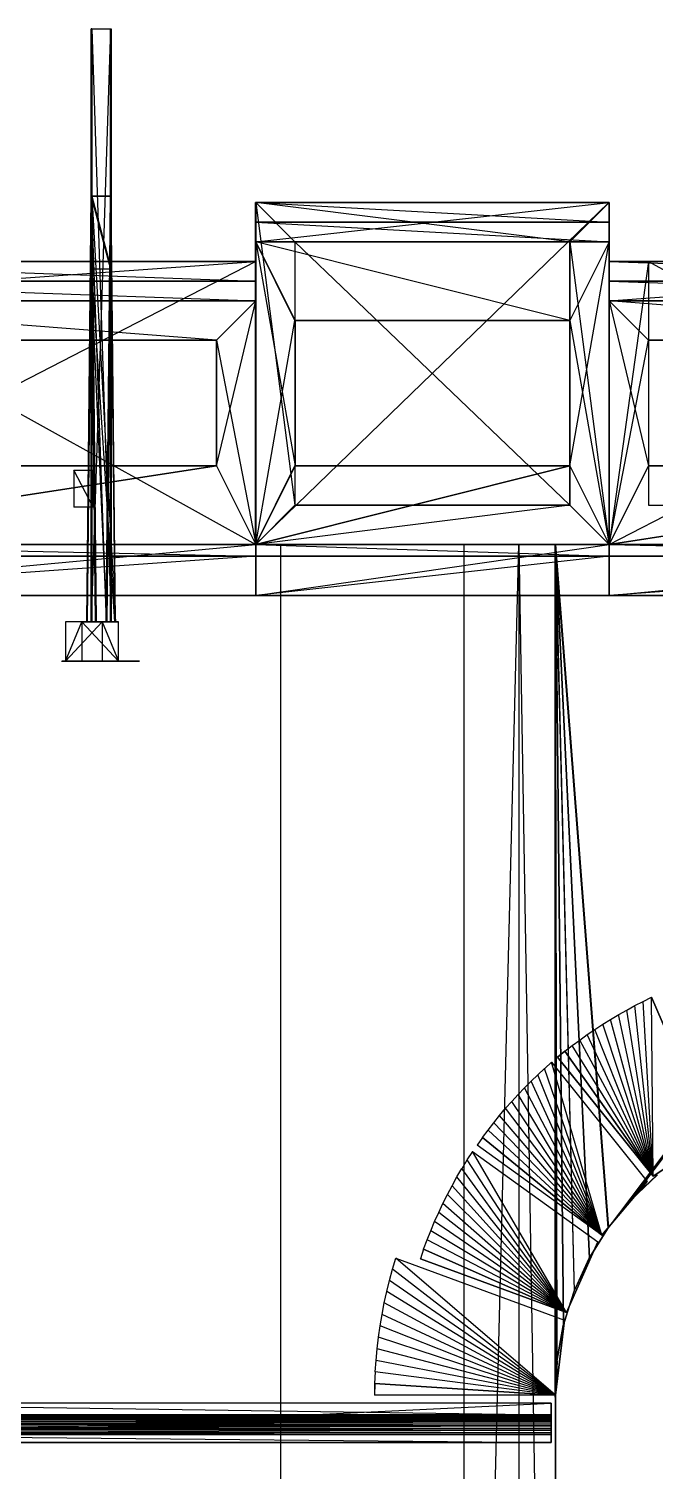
# Model space of a CAD drawing. Extents: x -41 to 47, y -35.8 to 51.3.
# Drawn here: x 6.068 to 7.662, y 43.737 to 47.407 of the extents above; entities that cross this region are included whole.
import ezdxf

# ---------------------------------------------------------------- set-up
doc = ezdxf.new("R2010")
doc.units = 0
doc.header["$MEASUREMENT"] = 0
doc.layers.add('PYDXF', color=8, linetype='CONTINUOUS')

msp = doc.modelspace()

# ---------------------------------------------------------------- linework, layer by layer
at = {"layer": 'PYDXF'}
for p, q in [((6.2279, 47.4074), (6.2267, 47.4074)), ((6.2267, 45.8985), (6.2267, 47.4074)), ((6.2267, 45.8985), (6.2279, 47.4074)), ((6.276, 47.4074), (6.2267, 45.8985)), ((6.2267, 47.4074), (6.276, 47.4074)), ((6.2279, 47.4074), (6.2279, 45.8985)), ((6.2279, 47.4074), (6.2771, 47.4074)), ((6.2279, 47.4074), (6.2771, 45.8985)), ((6.2279, 47.4074), (6.276, 47.4074)), ((6.276, 45.8985), (6.276, 47.4074)), ((6.276, 47.4074), (6.2771, 47.4074)), ((6.276, 47.4074), (6.2771, 45.8985)), ((6.2771, 47.4074), (6.2771, 45.8985)), ((6.215, 45.8985), (6.2267, 46.9818)), ((6.2168, 45.8985), (6.2267, 46.9818)), ((6.2267, 46.9818), (6.2759, 46.9818)), ((6.2267, 46.9818), (6.2267, 46.7956)), ((6.2267, 46.9818), (6.2759, 46.7956)), ((6.2267, 46.9818), (6.2642, 45.8985)), ((6.228, 46.9818), (6.228, 46.7956)), ((6.228, 46.9818), (6.2772, 46.7956)), ((6.2772, 46.9818), (6.228, 46.9818)), ((6.228, 46.9818), (6.2391, 45.8985)), ((6.228, 46.9818), (6.2883, 45.8985)), ((6.2373, 45.8985), (6.228, 46.9818)), ((6.2642, 45.8985), (6.2759, 46.9818)), ((6.2759, 46.7956), (6.2759, 46.9818)), ((6.2772, 46.9818), (6.2772, 46.7956)), ((6.2883, 45.8985), (6.2772, 46.9818)), ((7.5442, 46.9654), (6.6447, 46.9654)), ((6.6447, 46.0954), (6.6447, 46.9654)), ((6.6447, 46.0954), (7.5442, 46.9654)), ((6.6451, 46.9654), (6.6447, 46.0954)), ((6.6447, 46.9654), (6.6451, 46.9654)), ((6.6451, 46.9654), (6.7451, 46.1954)), ((7.4447, 46.8654), (6.6451, 46.9654)), ((6.6451, 46.9654), (7.5447, 46.9654)), ((6.6451, 46.9654), (6.6451, 46.0954)), ((6.6451, 46.9654), (6.7451, 46.8654)), ((7.5442, 46.9654), (6.6451, 46.9654)), ((7.5447, 46.9654), (6.6452, 46.9654)), ((6.6452, 46.9654), (6.6452, 46.9154)), ((6.6452, 46.8654), (6.6452, 46.9654)), ((6.6452, 46.8654), (7.5447, 46.9654)), ((6.6452, 46.9654), (7.5448, 46.9654)), ((6.6452, 46.9654), (7.5448, 46.9154)), ((6.6452, 46.9154), (6.6452, 46.9654)), ((7.5447, 46.9654), (7.4447, 46.8654)), ((7.5442, 46.9654), (7.5442, 46.0954)), ((7.5442, 46.9654), (7.5447, 46.9654)), ((7.5442, 46.9654), (7.5447, 46.0954)), ((7.5447, 46.9654), (7.5447, 46.8654)), ((7.5447, 46.9654), (7.5447, 46.0954)), ((7.5448, 46.9654), (7.5448, 46.9154)), ((6.6452, 46.9154), (7.5447, 46.8654)), ((6.6452, 46.9154), (7.5448, 46.9154)), ((6.6452, 46.9154), (6.6452, 46.8654)), ((7.5448, 46.9154), (6.6452, 46.9154)), ((7.5447, 46.8654), (7.5447, 46.9154)), ((6.6452, 46.8654), (7.5447, 46.8654)), ((7.5447, 46.8654), (6.6452, 46.8654)), ((6.7451, 46.6654), (6.6452, 46.8654)), ((6.6452, 46.8654), (6.6452, 46.0954)), ((6.6452, 46.8654), (6.7452, 46.2954)), ((6.6452, 46.8654), (6.7452, 46.6654)), ((7.4448, 46.6654), (6.6452, 46.8654)), ((6.6452, 46.0954), (6.6452, 46.8654)), ((6.7451, 46.8654), (7.4447, 46.1954)), ((6.7451, 46.8654), (7.4447, 46.8654)), ((6.7451, 46.8654), (6.7451, 46.1954)), ((7.4447, 46.8654), (6.7451, 46.8654)), ((7.4447, 46.1954), (7.4447, 46.8654)), ((7.4447, 46.8654), (7.4447, 46.1954)), ((7.4447, 46.8654), (7.5447, 46.0954)), ((7.5447, 46.8654), (7.4448, 46.6654)), ((7.4448, 46.2954), (7.5447, 46.8654)), ((7.5447, 46.8654), (7.5447, 46.0954)), ((7.5447, 46.0954), (7.5447, 46.8654)), ((6.6448, 46.8154), (5.2455, 46.8154)), ((5.2455, 46.0954), (6.6448, 46.8154)), ((6.6452, 46.8154), (5.2459, 46.8154)), ((5.2459, 46.7154), (6.6452, 46.8154)), ((6.6448, 46.8154), (5.2459, 46.8154)), ((5.246, 46.8154), (6.6452, 46.8154)), ((5.246, 46.8154), (6.6452, 46.7654)), ((5.3459, 46.8154), (6.6452, 46.8154)), ((5.3459, 46.8154), (6.6452, 46.0954)), ((6.6448, 46.8154), (5.3459, 46.8154)), ((6.6448, 46.8154), (6.6448, 46.0954)), ((6.6448, 46.8154), (6.6452, 46.0954)), ((6.6452, 46.8154), (6.6448, 46.8154)), ((6.6452, 46.8154), (6.6452, 46.7154)), ((6.6452, 46.8154), (6.6452, 46.7654)), ((6.6452, 46.0954), (6.6452, 46.8154)), ((8.9435, 46.8154), (7.5443, 46.8154)), ((7.5443, 46.0954), (7.5443, 46.8154)), ((7.5443, 46.0954), (8.9435, 46.8154)), ((7.5443, 46.8154), (7.5447, 46.8154)), ((7.5447, 46.8154), (7.5443, 46.0954)), ((8.9439, 46.8154), (7.5447, 46.8154)), ((7.5448, 46.8154), (7.5447, 46.7654)), ((7.5447, 46.7154), (7.5447, 46.8154)), ((7.5447, 46.7154), (8.9439, 46.8154)), ((7.6446, 46.8154), (7.5447, 46.0954)), ((7.5447, 46.8154), (7.5447, 46.0954)), ((7.6446, 46.8154), (7.5447, 46.8154)), ((8.9435, 46.8154), (7.5447, 46.8154)), ((7.5447, 46.7654), (7.5447, 46.8154)), ((7.5448, 46.8154), (8.944, 46.8154)), ((7.5448, 46.8154), (8.944, 46.7654)), ((7.6446, 46.8154), (7.6446, 46.1954)), ((7.6446, 46.8154), (8.9439, 46.8154)), ((7.6446, 46.8154), (8.9439, 46.0954)), ((8.9435, 46.8154), (7.6446, 46.8154)), ((5.246, 46.7654), (6.6452, 46.7154)), ((5.246, 46.7654), (6.6452, 46.7654)), ((6.6452, 46.7654), (5.246, 46.7654)), ((6.2168, 45.8985), (6.2267, 46.7956)), ((6.2759, 46.7956), (6.2267, 46.7956)), ((6.266, 45.8985), (6.2267, 46.7956)), ((6.2772, 46.7956), (6.228, 46.7956)), ((6.2865, 45.8985), (6.228, 46.7956)), ((6.2373, 45.8985), (6.228, 46.7956)), ((6.2642, 45.8985), (6.2759, 46.7956)), ((6.2759, 46.7956), (6.266, 45.8985)), ((6.2772, 46.7956), (6.2865, 45.8985)), ((6.2883, 45.8985), (6.2772, 46.7956)), ((6.6452, 46.7154), (6.6452, 46.7654)), ((7.5447, 46.7654), (8.944, 46.7154)), ((7.5447, 46.7654), (8.944, 46.7654)), ((7.5447, 46.7654), (7.5447, 46.7154)), ((8.944, 46.7654), (7.5448, 46.7654)), ((5.2459, 46.7154), (6.6452, 46.7154)), ((6.5452, 46.6154), (5.2459, 46.7154)), ((6.6452, 46.7154), (5.246, 46.7154)), ((6.6451, 46.7154), (6.5452, 46.6154)), ((6.5452, 46.2954), (6.6451, 46.7154)), ((6.6451, 46.7154), (6.6451, 46.0954)), ((6.6451, 46.0954), (6.6451, 46.7154)), ((8.9439, 46.7154), (7.5447, 46.7154)), ((7.5447, 46.7154), (8.9439, 46.7154)), ((7.6446, 46.6154), (7.5447, 46.7154)), ((7.5447, 46.7154), (7.5447, 46.0954)), ((7.5447, 46.7154), (7.6446, 46.2954)), ((7.5447, 46.7154), (7.6446, 46.6154)), ((8.844, 46.6154), (7.5447, 46.7154)), ((7.5447, 46.0954), (7.5447, 46.7154)), ((6.6452, 46.0954), (6.7451, 46.6654)), ((7.4448, 46.6654), (6.7451, 46.6654)), ((6.7451, 46.6654), (7.4448, 46.6654)), ((6.7452, 46.6654), (6.7452, 46.2954)), ((7.4448, 46.6654), (7.4448, 46.2954)), ((7.4448, 46.2954), (7.4448, 46.6654)), ((7.4448, 46.6654), (7.5447, 46.0954)), ((6.5452, 46.6154), (5.3458, 46.6154)), ((5.3458, 46.6154), (6.5452, 46.6154)), ((6.5452, 46.6154), (6.6451, 46.0954)), ((6.5452, 46.6154), (6.5452, 46.2954)), ((6.5452, 46.2954), (6.5452, 46.6154)), ((7.5447, 46.0954), (7.6446, 46.6154)), ((7.6446, 46.6154), (7.6446, 46.2954)), ((8.844, 46.6154), (7.6446, 46.6154)), ((7.6446, 46.6154), (8.844, 46.6154)), ((5.2459, 46.0954), (6.5452, 46.2954)), ((6.5452, 46.2954), (5.2459, 46.0954)), ((5.3458, 46.2954), (6.5452, 46.2954)), ((6.5452, 46.2954), (5.3458, 46.2954)), ((6.5452, 46.2954), (6.6451, 46.0954)), ((6.6452, 46.0954), (7.4448, 46.2954)), ((7.4448, 46.2954), (6.6452, 46.0954)), ((6.7452, 46.2954), (6.6452, 46.0954)), ((6.6452, 46.0954), (6.7451, 46.2954)), ((6.7451, 46.2954), (7.4448, 46.2954)), ((7.4448, 46.2954), (6.7452, 46.2954)), ((7.4448, 46.2954), (7.5447, 46.0954)), ((7.5447, 46.0954), (8.844, 46.2954)), ((8.844, 46.2954), (7.5447, 46.0954)), ((7.6446, 46.2954), (7.5447, 46.0954)), ((7.5447, 46.0954), (7.6446, 46.2954)), ((8.844, 46.2954), (7.6446, 46.2954)), ((7.6446, 46.2954), (8.844, 46.2954)), ((6.1827, 46.2839), (6.1827, 46.19)), ((6.1827, 46.2839), (6.2319, 46.2839)), ((6.2319, 46.19), (6.1827, 46.2839)), ((6.2319, 46.19), (6.2319, 46.2839)), ((6.2319, 46.19), (6.1827, 46.19)), ((6.7451, 46.1954), (6.6451, 46.0954)), ((7.4447, 46.1954), (6.6451, 46.0954)), ((7.4447, 46.1954), (6.7451, 46.1954)), ((6.7451, 46.1954), (7.4447, 46.1954)), ((7.5447, 46.0954), (7.4447, 46.1954)), ((7.6446, 46.1954), (8.3442, 46.1954)), ((5.2455, 46.0954), (6.6448, 46.0954)), ((5.2455, 46.0954), (6.6452, 46.0954)), ((6.6452, 46.0954), (5.2459, 46.0954)), ((5.2459, 46.0954), (6.6452, 46.0954)), ((5.2459, 45.9654), (6.6452, 46.0954)), ((5.246, 46.0954), (6.6452, 46.0654)), ((5.3423, 46.0954), (6.7091, 46.0954)), ((7.4079, 46.0954), (5.3423, 46.0954)), ((5.3423, 46.0954), (7.4079, 46.0954)), ((6.6447, 46.0954), (7.5442, 46.0954)), ((6.6447, 46.0954), (6.6451, 46.0954)), ((6.6447, 46.0954), (7.5447, 46.0954)), ((6.6452, 46.0954), (6.6448, 46.0954)), ((7.5447, 46.0954), (6.6452, 46.0954)), ((6.6452, 46.0654), (6.6452, 46.0954)), ((6.6452, 46.0954), (6.6452, 46.0654)), ((6.6452, 46.0954), (6.6452, 45.9654)), ((6.6452, 46.0954), (7.5447, 46.0954)), ((6.6452, 46.0954), (7.5448, 46.0654)), ((6.6452, 45.9654), (7.5447, 46.0954)), ((6.6452, 45.9654), (6.6452, 46.0954)), ((6.7091, 46.0954), (7.1752, 46.0954)), ((6.7091, 40.4954), (6.7091, 46.0954)), ((7.4079, 46.0954), (6.7091, 46.0954)), ((7.3149, 46.0954), (7.1752, 46.0954)), ((7.4079, 46.0954), (7.1752, 46.0954)), ((7.1752, 46.0954), (7.1752, 40.4954)), ((7.1752, 40.4954), (7.3149, 46.0954)), ((7.4079, 46.0954), (7.3149, 46.0954)), ((7.3149, 46.0954), (7.3149, 40.4954)), ((7.3149, 46.0954), (7.4079, 40.4954)), ((7.4071, 43.9254), (7.4071, 46.0954)), ((7.4071, 46.0954), (8.8571, 46.0954)), ((7.4071, 46.0954), (7.4117, 44.0171)), ((7.4071, 46.0954), (7.4078, 46.0954)), ((7.4078, 46.0954), (7.4071, 43.9254)), ((7.4071, 46.0954), (7.4936, 44.2785)), ((7.4071, 46.0954), (7.4279, 44.1074)), ((7.4071, 46.0954), (7.4553, 44.1951)), ((7.5422, 44.3564), (7.4071, 46.0954)), ((7.4078, 46.0954), (7.4078, 43.9254)), ((7.4124, 44.0171), (7.4078, 46.0954)), ((7.4078, 46.0954), (7.456, 44.1951)), ((7.4078, 46.0954), (7.4285, 44.1074)), ((7.4078, 46.0954), (7.5428, 44.3564)), ((7.4078, 46.0954), (7.4943, 44.2785)), ((7.4078, 46.0954), (8.8578, 46.0954)), ((7.4078, 46.0954), (8.8571, 46.0954)), ((7.4079, 46.0954), (7.4079, 40.4954)), ((7.4079, 40.4954), (7.4079, 46.0954)), ((8.8571, 46.0954), (7.5422, 44.3564)), ((7.5428, 44.3564), (8.8578, 46.0954)), ((7.5447, 46.0954), (7.5442, 46.0954)), ((7.5443, 46.0954), (8.9435, 46.0954)), ((7.5443, 46.0954), (7.5447, 46.0954)), ((7.5443, 46.0954), (8.9439, 46.0954)), ((8.9439, 46.0954), (7.5447, 46.0954)), ((7.5447, 46.0954), (7.5448, 46.0654)), ((7.5447, 46.0954), (7.5447, 45.9654)), ((7.5447, 46.0954), (8.9439, 46.0954)), ((8.944, 46.0954), (7.5447, 46.0954)), ((7.5447, 45.9654), (8.9439, 46.0954)), ((7.5447, 45.9654), (7.5447, 46.0954)), ((7.5448, 46.0654), (7.5448, 46.0954)), ((7.5448, 46.0954), (8.944, 46.0654)), ((7.5448, 46.0954), (8.944, 46.0954)), ((8.8571, 46.0954), (7.6002, 44.4276)), ((8.8578, 46.0954), (7.6008, 44.4276)), ((5.2459, 46.0654), (6.6452, 46.0654)), ((6.6452, 46.0654), (5.2459, 45.9654)), ((6.6452, 46.0654), (5.246, 46.0654)), ((6.6452, 45.9654), (6.6452, 46.0654)), ((6.6452, 46.0654), (7.5447, 46.0654)), ((7.5447, 46.0654), (6.6452, 45.9654)), ((6.6452, 46.0654), (6.6452, 45.9654)), ((7.5448, 46.0654), (6.6452, 46.0654)), ((7.5447, 45.9654), (7.5447, 46.0654)), ((7.5447, 46.0654), (8.944, 46.0654)), ((8.944, 46.0654), (7.5447, 45.9654)), ((7.5447, 46.0654), (7.5447, 45.9654)), ((8.944, 46.0654), (7.5448, 46.0654)), ((6.6452, 45.9654), (5.2459, 45.9654)), ((5.2459, 45.9654), (6.6452, 45.9654)), ((7.5447, 45.9654), (6.6452, 45.9654)), ((6.6452, 45.9654), (7.5447, 45.9654)), ((8.9439, 45.9654), (7.5447, 45.9654)), ((7.5447, 45.9654), (8.944, 45.9654)), ((6.2027, 45.8985), (6.1611, 45.8985)), ((6.2546, 45.8985), (6.1611, 45.7985)), ((6.1611, 45.8985), (6.1611, 45.7985)), ((6.2546, 45.8985), (6.1611, 45.8985)), ((6.1611, 45.7985), (6.2027, 45.8985)), ((6.2962, 45.8985), (6.2027, 45.8985)), ((6.2027, 45.8985), (6.2546, 45.8985)), ((6.2027, 45.8985), (6.2962, 45.7985)), ((6.2027, 45.8985), (6.2027, 45.7985)), ((6.2168, 45.8985), (6.215, 45.8985)), ((6.215, 45.8985), (6.2642, 45.8985)), ((6.2642, 45.8985), (6.2168, 45.8985)), ((6.2168, 45.8985), (6.266, 45.8985)), ((6.2267, 45.8985), (6.2279, 45.8985)), ((6.2267, 45.8985), (6.276, 45.8985)), ((6.2267, 45.8985), (6.2771, 45.8985)), ((6.2771, 45.8985), (6.2279, 45.8985)), ((6.2373, 45.8985), (6.2865, 45.8985)), ((6.2373, 45.8985), (6.2391, 45.8985)), ((6.2883, 45.8985), (6.2373, 45.8985)), ((6.2391, 45.8985), (6.2883, 45.8985)), ((6.2546, 45.8985), (6.2546, 45.7985)), ((6.2546, 45.8985), (6.2962, 45.8985)), ((6.2546, 45.8985), (6.2962, 45.7985)), ((6.2642, 45.8985), (6.266, 45.8985)), ((6.2771, 45.8985), (6.276, 45.8985)), ((6.2865, 45.8985), (6.2883, 45.8985)), ((6.2962, 45.7985), (6.2962, 45.8985)), ((6.151, 45.7985), (6.1526, 45.7985)), ((6.151, 45.7985), (6.3478, 45.7985)), ((6.1526, 45.7985), (6.3494, 45.7985)), ((6.3478, 45.7985), (6.1526, 45.7985)), ((6.1611, 45.7985), (6.2546, 45.7985)), ((6.1611, 45.7985), (6.2027, 45.7985)), ((6.2962, 45.7985), (6.2027, 45.7985)), ((6.2546, 45.7985), (6.2027, 45.7985)), ((6.2962, 45.7985), (6.2546, 45.7985)), ((6.3494, 45.7985), (6.3478, 45.7985)), ((7.6104, 44.9215), (7.6315, 44.9323)), ((7.6567, 44.4872), (7.6314, 44.9323)), ((7.6315, 44.9323), (7.6528, 44.9427)), ((7.6525, 44.9433), (7.6527, 44.9427)), ((7.8053, 44.5872), (7.6527, 44.9427)), ((7.6528, 44.9427), (7.8053, 44.5872)), ((7.6567, 44.4872), (7.6528, 44.9427)), ((7.5485, 44.8866), (7.5689, 44.8987)), ((7.6567, 44.4872), (7.5688, 44.8987)), ((7.5689, 44.8987), (7.5895, 44.9103)), ((7.5895, 44.9103), (7.6104, 44.9215)), ((7.6567, 44.4872), (7.5895, 44.9103)), ((7.6567, 44.4872), (7.6103, 44.9215)), ((7.489, 44.8478), (7.5085, 44.8611)), ((7.5085, 44.8611), (7.5284, 44.874)), ((7.6567, 44.4872), (7.5085, 44.8611)), ((7.5284, 44.874), (7.5485, 44.8866)), ((7.6567, 44.4872), (7.5284, 44.874)), ((7.6567, 44.4872), (7.5485, 44.8866)), ((7.432, 44.8053), (7.4507, 44.8198)), ((7.4507, 44.8198), (7.4697, 44.834)), ((7.6567, 44.4872), (7.4507, 44.8198)), ((7.4697, 44.834), (7.4889, 44.8478)), ((7.6567, 44.4872), (7.4697, 44.834)), ((7.6567, 44.4872), (7.4889, 44.8478)), ((7.4135, 44.7904), (7.4136, 44.7903)), ((7.432, 44.8053), (7.4136, 44.7903)), ((7.4136, 44.7903), (7.432, 44.8053)), ((7.6567, 44.4872), (7.4136, 44.7903)), ((7.4136, 44.7903), (7.6567, 44.4872)), ((7.432, 44.8053), (7.6567, 44.4872)), ((7.6567, 44.4872), (7.432, 44.8053)), ((7.346, 44.7293), (7.3631, 44.7457)), ((7.3631, 44.7457), (7.3805, 44.7617)), ((7.5263, 44.3377), (7.3631, 44.7457)), ((7.5263, 44.3377), (7.3805, 44.7617)), ((7.3806, 44.7617), (7.3983, 44.7774)), ((7.3979, 44.7779), (7.3983, 44.7774)), ((7.5263, 44.3377), (7.3983, 44.7774)), ((7.3983, 44.7774), (7.6417, 44.4738)), ((7.3129, 44.6955), (7.3293, 44.7126)), ((7.5263, 44.3377), (7.3292, 44.7126)), ((7.3293, 44.7126), (7.346, 44.7293)), ((7.5263, 44.3377), (7.346, 44.7293)), ((7.2811, 44.6602), (7.2968, 44.678)), ((7.2968, 44.678), (7.3129, 44.6955)), ((7.5263, 44.3377), (7.2968, 44.678)), ((7.5263, 44.3377), (7.3128, 44.6955)), ((7.2509, 44.6237), (7.2658, 44.6421)), ((7.5263, 44.3377), (7.2658, 44.6421)), ((7.2659, 44.6421), (7.2812, 44.6602)), ((7.5263, 44.3377), (7.2811, 44.6602)), ((7.2223, 44.586), (7.2364, 44.605)), ((7.2364, 44.605), (7.2509, 44.6237)), ((7.5263, 44.3377), (7.2364, 44.605)), ((7.5263, 44.3377), (7.2509, 44.6237)), ((7.2085, 44.5668), (7.2086, 44.5667)), ((7.2223, 44.586), (7.2086, 44.5667)), ((7.5263, 44.3377), (7.2086, 44.5667)), ((7.2223, 44.586), (7.5263, 44.3377)), ((7.5263, 44.3377), (7.2223, 44.586)), ((7.6567, 44.4872), (7.8053, 44.5872)), ((7.8053, 44.5872), (7.6567, 44.4872)), ((7.1702, 44.5073), (7.1835, 44.5289)), ((7.1835, 44.5289), (7.1974, 44.5501)), ((7.4358, 44.1402), (7.1835, 44.5289)), ((7.1968, 44.5505), (7.1974, 44.5501)), ((7.4358, 44.1402), (7.1973, 44.5501)), ((7.1973, 44.5501), (7.5156, 44.3208)), ((7.1573, 44.4855), (7.1701, 44.5073)), ((7.4358, 44.1402), (7.1701, 44.5073)), ((7.6002, 44.4276), (7.6667, 44.4909)), ((7.6002, 44.4276), (7.6674, 44.4909)), ((7.6008, 44.4276), (7.6674, 44.4909)), ((7.133, 44.4409), (7.1449, 44.4633)), ((7.1449, 44.4633), (7.1573, 44.4855)), ((7.4358, 44.1402), (7.1449, 44.4633)), ((7.4358, 44.1402), (7.1573, 44.4855)), ((7.5263, 44.3377), (7.6417, 44.4738)), ((7.6417, 44.4738), (7.5263, 44.3377)), ((7.1108, 44.3953), (7.1216, 44.4183)), ((7.4358, 44.1402), (7.1216, 44.4183)), ((7.1217, 44.4183), (7.133, 44.4409)), ((7.4358, 44.1402), (7.133, 44.4409)), ((7.5422, 44.3564), (7.6002, 44.4276)), ((7.5428, 44.3564), (7.6008, 44.4276)), ((7.5428, 44.3564), (7.6002, 44.4276)), ((7.6002, 44.4276), (7.6008, 44.4276)), ((7.1005, 44.3722), (7.1108, 44.3953)), ((7.4358, 44.1402), (7.1108, 44.3953)), ((7.0814, 44.3252), (7.0906, 44.3488)), ((7.0906, 44.3488), (7.1005, 44.3722)), ((7.4358, 44.1402), (7.0906, 44.3488)), ((7.4358, 44.1402), (7.1005, 44.3722)), ((7.4936, 44.2785), (7.5422, 44.3564)), ((7.4943, 44.2785), (7.5428, 44.3564)), ((7.4943, 44.2785), (7.5422, 44.3564)), ((7.5422, 44.3564), (7.5428, 44.3564)), ((7.0726, 44.3014), (7.0814, 44.3252)), ((7.4358, 44.1402), (7.0814, 44.3252)), ((7.4358, 44.1402), (7.5156, 44.3208)), ((7.5156, 44.3208), (7.4359, 44.1402)), ((6.9935, 44.2509), (7.002, 44.2792)), ((7.4079, 43.9302), (7.002, 44.2792)), ((7.002, 44.2792), (7.4306, 44.1208)), ((7.0637, 44.2777), (7.0644, 44.2774)), ((7.0726, 44.3014), (7.0644, 44.2774)), ((7.4358, 44.1402), (7.0644, 44.2774)), ((7.0644, 44.2774), (7.4359, 44.1402)), ((7.0726, 44.3014), (7.4358, 44.1402)), ((7.4359, 44.1402), (7.0726, 44.3014)), ((7.4553, 44.1951), (7.4936, 44.2785)), ((7.456, 44.1951), (7.4943, 44.2785)), ((7.456, 44.1951), (7.4936, 44.2785)), ((7.4943, 44.2785), (7.4936, 44.2785)), ((6.9858, 44.2224), (6.9935, 44.2509)), ((7.4079, 43.9302), (6.9935, 44.2509)), ((6.9787, 44.1937), (6.9858, 44.2224)), ((7.4079, 43.9302), (6.9858, 44.2224)), ((7.4279, 44.1074), (7.4553, 44.1951)), ((7.4285, 44.1074), (7.456, 44.1951)), ((7.4285, 44.1074), (7.4553, 44.1951)), ((7.456, 44.1951), (7.4553, 44.1951)), ((6.9668, 44.1359), (6.9724, 44.1648)), ((6.9724, 44.1648), (6.9787, 44.1937)), ((7.4079, 43.9302), (6.9724, 44.1648)), ((7.4079, 43.9302), (6.9787, 44.1937)), ((6.9619, 44.1067), (6.9668, 44.1359)), ((7.4079, 43.9302), (6.9668, 44.1359)), ((7.4079, 43.9302), (7.4306, 44.1208)), ((7.4306, 44.1208), (7.4079, 43.9302)), ((6.9578, 44.0775), (6.9619, 44.1067)), ((7.4079, 43.9302), (6.9619, 44.1067)), ((7.4117, 44.0171), (7.4279, 44.1074)), ((7.4124, 44.0171), (7.4285, 44.1074)), ((7.4124, 44.0171), (7.4279, 44.1074)), ((7.4279, 44.1074), (7.4285, 44.1074)), ((6.9516, 44.0187), (6.9543, 44.0482)), ((6.9543, 44.0482), (6.9577, 44.0775)), ((7.4079, 43.9302), (6.9543, 44.0482)), ((7.4079, 43.9302), (6.9577, 44.0775)), ((6.9496, 43.9893), (6.9516, 44.0187)), ((7.4079, 43.9302), (6.9516, 44.0187)), ((7.4117, 44.0171), (7.4071, 43.9254)), ((7.4124, 44.0171), (7.4078, 43.9254)), ((7.4117, 44.0171), (7.4078, 43.9254)), ((7.4124, 44.0171), (7.4117, 44.0171)), ((6.9484, 43.9598), (6.9497, 43.9893)), ((7.4079, 43.9302), (6.9496, 43.9893)), ((6.9484, 43.9598), (6.9479, 43.9302)), ((6.948, 43.9302), (6.9484, 43.9598)), ((6.9484, 43.9598), (7.4079, 43.9302)), ((7.4079, 43.9302), (6.9484, 43.9598)), ((7.3971, 43.91), (5.3368, 43.91)), ((5.3368, 43.91), (7.3971, 43.88)), ((5.3368, 43.81), (7.3971, 43.91)), ((7.4079, 43.9302), (6.9479, 43.9302)), ((7.3971, 43.91), (7.3971, 43.83)), ((7.3971, 43.91), (7.3971, 43.81)), ((7.3971, 43.88), (7.3971, 43.91)), ((7.3971, 43.91), (7.3971, 43.88)), ((7.4078, 43.9254), (7.4071, 43.9254)), ((7.3971, 43.88), (5.3368, 43.88)), ((5.3368, 43.88), (7.3971, 43.88)), ((7.3971, 43.88), (5.3368, 43.83)), ((5.3368, 43.8787), (7.3971, 43.88)), ((5.3368, 43.8787), (7.3971, 43.8787)), ((7.3971, 43.8787), (5.3368, 43.8767)), ((7.3971, 43.8767), (5.3368, 43.8767)), ((7.3971, 43.8767), (5.3368, 43.874)), ((7.3971, 43.874), (5.3368, 43.874)), ((5.3368, 43.8706), (7.3971, 43.874)), ((7.3971, 43.8666), (5.3368, 43.8706)), ((5.3368, 43.8706), (7.3971, 43.8706)), ((5.3368, 43.8621), (7.3971, 43.8666)), ((7.3971, 43.8666), (5.3368, 43.8666)), ((7.3971, 43.88), (7.3971, 43.8354)), ((7.3971, 43.88), (7.3971, 43.8666)), ((7.3971, 43.88), (7.3971, 43.83)), ((7.3971, 43.88), (7.3971, 43.8706)), ((7.3971, 43.88), (7.3971, 43.852)), ((7.3971, 43.88), (7.3971, 43.8767)), ((7.3971, 43.88), (7.3971, 43.841)), ((7.3971, 43.88), (7.3971, 43.8621)), ((7.3971, 43.88), (7.3971, 43.8572)), ((7.3971, 43.88), (7.3971, 43.874)), ((7.3971, 43.88), (7.3971, 43.8787)), ((7.3971, 43.88), (7.3971, 43.8465)), ((7.3971, 43.8787), (7.3971, 43.8767)), ((7.3971, 43.874), (7.3971, 43.8767)), ((7.3971, 43.8706), (7.3971, 43.874)), ((7.3971, 43.8666), (7.3971, 43.8706)), ((7.3971, 43.8621), (7.3971, 43.8666)), ((7.3971, 43.8621), (5.3368, 43.8621)), ((5.3368, 43.8572), (7.3971, 43.8621)), ((5.3368, 43.8572), (7.3971, 43.8572)), ((7.3971, 43.852), (5.3368, 43.8572)), ((5.3368, 43.8465), (7.3971, 43.852)), ((5.3368, 43.852), (7.3971, 43.852)), ((5.3368, 43.8465), (7.3971, 43.8465)), ((7.3971, 43.841), (5.3368, 43.8465)), ((7.3971, 43.841), (5.3368, 43.841)), ((5.3368, 43.8354), (7.3971, 43.841)), ((5.3368, 43.8354), (7.3971, 43.8354)), ((5.3368, 43.8354), (7.3971, 43.83)), ((7.3971, 43.83), (5.3368, 43.83)), ((5.3368, 43.83), (7.3971, 43.81)), ((5.3368, 43.83), (7.3971, 43.83)), ((7.3971, 43.8572), (7.3971, 43.8621)), ((7.3971, 43.852), (7.3971, 43.8572)), ((7.3971, 43.8465), (7.3971, 43.852)), ((7.3971, 43.841), (7.3971, 43.8465)), ((7.3971, 43.8354), (7.3971, 43.841)), ((7.3971, 43.8354), (7.3971, 43.83)), ((7.3971, 43.83), (7.3971, 43.8354)), ((7.3971, 43.81), (7.3971, 43.83)), ((5.3368, 43.81), (7.3971, 43.81)), ((7.3971, 43.81), (5.3368, 43.81))]:
    msp.add_line(p, q, dxfattribs=at)

doc.saveas('drawing.dxf')
